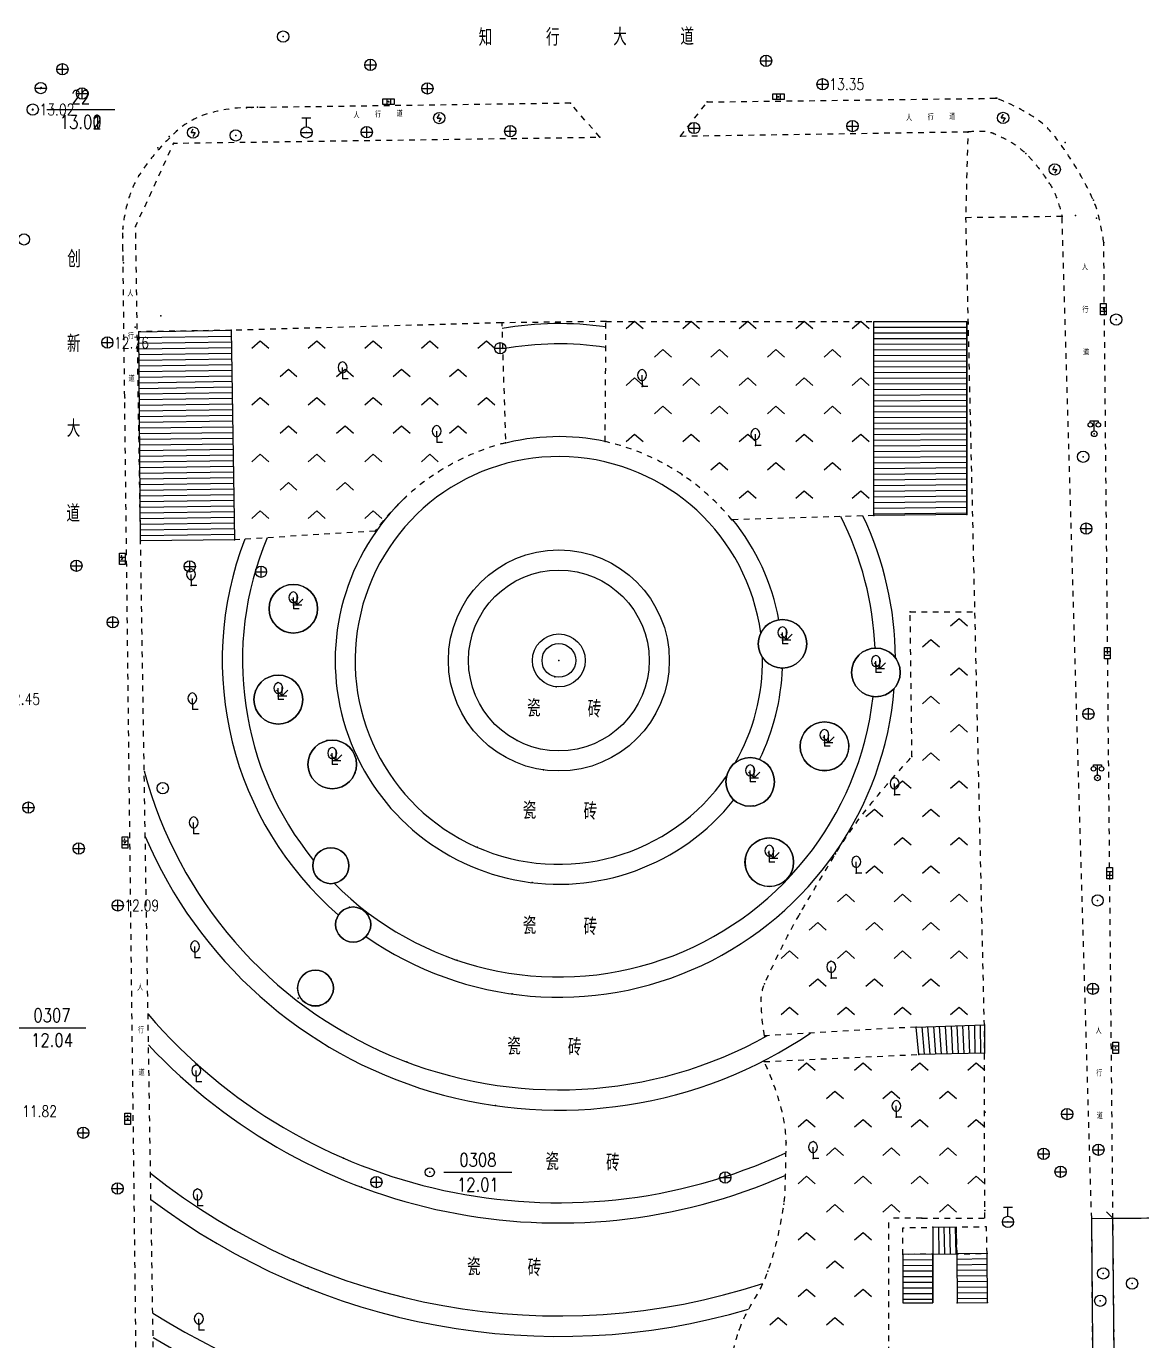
# Model space of a CAD drawing. Extents: x 940 to 2162, y 608 to 1562.
# Drawn here: x 1475.5 to 1574.2, y 1089.5 to 1205.7 of the extents above; entities that cross this region are included whole.
import ezdxf
from ezdxf.enums import TextEntityAlignment as Align

# ---------------------------------------------------------------- set-up
doc = ezdxf.new("R2010")
doc.units = 0
doc.header["$LTSCALE"] = 0.5
doc.header["$PDSIZE"] = 0.2
doc.linetypes.add('X5', pattern=[3, 2, -1])
doc.linetypes.add('X6', pattern=[2, 1, -1])
doc.layers.get('0').update_dxf_attribs({"linetype": 'CONTINUOUS'})
doc.layers.add('ASSIST', color=7, linetype='CONTINUOUS', plot=False)
for name, color, linetype in [('DLDW', 11, 'CONTINUOUS'), ('DLSS', 4, 'CONTINUOUS'), ('GCD', 1, 'CONTINUOUS'), ('GXYZ', 2, 'CONTINUOUS'), ('JMD', 6, 'CONTINUOUS'), ('KZD', 1, 'CONTINUOUS'), ('ZBTZ', 3, 'CONTINUOUS'), ('ZDH', 1, 'CONTINUOUS')]:
    doc.layers.add(name, color=color, linetype=linetype)
doc.styles.add('HZ', font='rs.shx', dxfattribs={"width": 0.8, "bigfont": 'hztxt.shx'})
doc.linetypes.add('1161', pattern='A,0,[149,AAA.SHX,S=0.15,R=0,X=0,Y=0],-1.6', length=1.6)

# ---------------------------------------------------------------- blocks, each defined once
blk = doc.blocks.new('gc042')
blk.add_line((-1, 0), (1, 0))
blk.add_circle((0, 0), 1)
blk = doc.blocks.new('gc043')
for p, q in [((-1, 0), (1, 0)), ((0, -1), (0, 1))]:
    blk.add_line(p, q)
blk.add_circle((0, 0), 1)
blk = doc.blocks.new('gc257')
blk.add_circle((0, 0), 1)
blk.add_point((0, 0))
blk = doc.blocks.new('gc143')
for p, q in [((0, 1), (0, 2)), ((0, 1), (0, 0)), ((1, 0), (0, 0))]:
    blk.add_line(p, q)
for centre, start, end in [((0.225, 2), 102.68038, 257.31962), ((-0.225, 2), 282.68038, 77.31962)]:
    blk.add_arc(centre, 1.025, start, end)
blk = doc.blocks.new('gc188')
blk.add_circle((0, 0), 1)
blk = doc.blocks.new('gc041')
for p, q in [((-1, 0.5), (1, 0.5)), ((-1, -0.5), (-1, 0.5)), ((-0.33, 0.5), (-0.33, -0.5)), ((0.33, 0.5), (0.33, -0.5)), ((1, 0.5), (1, -0.5)), ((1, -0.5), (-1, -0.5))]:
    blk.add_line(p, q)
blk = doc.blocks.new('gc133')
for p, q in [((-0.8, 2.6), (0.8, 2.6)), ((0, 1), (0, 2.6)), ((-1, 0), (1, 0))]:
    blk.add_line(p, q)
blk.add_circle((0, 0), 1)
blk = doc.blocks.new('gc050')
for p, q in [((-0.35, 0), (0.05, 0.69)), ((-0.35, 0), (0.35, 0)), ((0.35, 0), (-0.06, -0.69))]:
    blk.add_line(p, q)
blk.add_circle((0, 0), 1)
blk = doc.blocks.new('gc124')
for p, q in [((-1, 1), (0, 0)), ((-0.8, 0), (0.8, 0)), ((0, 0), (0, 1.6)), ((0, 0), (1, 1))]:
    blk.add_line(p, q)
blk = doc.blocks.new('gc097')
for p, q in [((-0.7, 2), (-0.7, 2.3)), ((-0.7, 2.3), (0.7, 2.3)), ((0, 0.5), (0, 2.3)), ((0.7, 2.3), (0.7, 2))]:
    blk.add_line(p, q)
for centre, radius in [((-0.7, 1.6), 0.4), ((0, 0), 0.5), ((0.73, 1.6), 0.4)]:
    blk.add_circle(centre, radius)
blk = doc.blocks.new('gc117')
blk.add_circle((0, 0), 0.8)
blk.add_point((0, 0))
blk = doc.blocks.new('gc211')
for p, q in [((0, 0), (-1.5, -1.32)), ((1.5, -1.32), (0, 0))]:
    blk.add_line(p, q)
blk = doc.blocks.new('GC200')
at = {"linetype": 'Continuous', "const_width": 0.2, "flags": 128}
blk.add_lwpolyline([(-0.1, 0, 1), (0.1, 0, 1)], format="xyb", close=True, dxfattribs=at)

msp = doc.modelspace()

# ---------------------------------------------------------------- linework, layer by layer
at = {"linetype": 'Continuous'}
for p, q in [((1550.49, 1162.43, 13.46), (1550.49, 1179.59, 4.17)), ((1550.49, 1179.59, 2.17), (1558.72, 1179.59, 0.71)), ((1558.72, 1162.54, 13.47), (1558.72, 1179.59, 2.88)), ((1553.06, 1097.13, 13.39), (1553.06, 1092.86, 3.59)), ((1555.71, 1097.16), (1555.71, 1092.86))]:
    msp.add_line(p, q, dxfattribs=at)
for centre, radius in [((1522.63, 1149.63, 12.89), 9.77), ((1522.63, 1149.63, 12.89), 7.99), ((1499.15, 1154.2, 12.77), 2.15), ((1542.41, 1151.1, 13.03), 2.14), ((1522.63, 1149.63, 12.89), 2.34), ((1522.63, 1149.63, 12.89), 1.49), ((1550.67, 1148.57, 13.18), 2.15), ((1497.82, 1146.17, 12.61), 2.16), ((1546.12, 1142.04, 12.92), 2.15), ((1502.59, 1140.44, 12.55), 2.15), ((1539.55, 1138.9, 12.86), 2.15), ((1541.24, 1131.8, 12.73), 2.15), ((1502.46, 1131.49, 12.42), 1.59), ((1504.44, 1126.29, 12.35), 1.55), ((1501.11, 1120.67, 12.24), 1.58)]:
    msp.add_circle(centre, radius, dxfattribs=at)
for radius, start, end in [(29.77, 81.9598, 99.7225), (27.98, 81.4624, 100.2369), (19.78, 78.0166, 105.0196), (18.02, 7.7192, 325.3998), (19.78, 132.8962, 321.4822), (19.78, 10.4559, 38.9411), (27.98, 2.2231, 27.0272), (29.77, 0.3973, 25.404), (29.77, 158.9141, 229.1041), (27.98, 157.2134, 219.1608), (18.02, 329.8378, 0.7887), (19.78, 333.7554, 358.0521), (29.77, 235.0333, 355.2571), (27.98, 224.7497, 353.4313), (37.95, 194.9123, 299.0979), (39.75, 203.0506, 304.0394), (47.93, 220.7146, 294.7754), (49.72, 223.1227, 293.793), (57.94, 231.4519, 288.1501), (59.75, 232.8622, 286.3164), (67.96, 238.1013, 282.0677), (69.78, 239.0553, 281.5912)]:
    msp.add_arc((1522.63, 1149.63, 12.89), radius, start, end, dxfattribs=at)
at = {"layer": 'ASSIST', "linetype": 'Continuous', "flags": 128}
for points in [[(1550.49, 1162.43), (1550.49, 1179.59), (1558.72, 1179.59), (1558.72, 1162.54)], [(1485.64, 1160.19), (1485.5, 1178.68), (1493.66, 1178.81), (1493.96, 1160.29)], [(1560.28, 1114.93), (1554.47, 1114.81), (1554.23, 1117.23), (1560.26, 1117.41)], [(1571.63, 1100.33), (1582.64, 1100.41), (1582.98, 1063.44), (1571.98, 1063.31)], [(1557.77, 1099.52), (1555.69, 1099.53), (1555.71, 1097.16), (1557.82, 1097.18)], [(1560.54, 1092.87), (1560.5, 1097.22), (1557.82, 1097.18), (1557.87, 1092.86)]]:
    msp.add_lwpolyline(points, close=True, dxfattribs=at)
at = {"layer": 'DLSS', "linetype": 'X6'}
for p, q in [((1569.75, 1100.32, 10.29), (1567.13, 1188.87, 13.19)), ((1572.84, 972.28, 9.84), (1570.82, 1186.57, 12.7)), ((1517.59, 1179.47, 13.56), (1493.66, 1178.81, 19.55)), ((1526.8, 1179.59, 13.56), (1550.49, 1179.59)), ((1550.49, 1179.59), (1558.72, 1179.59)), ((1493.66, 1178.81), (1485.5, 1178.68)), ((1553.7, 1153.92), (1559.42, 1153.92)), ((1570.06, 1063.29, 10.05), (1569.75, 1100.32, 10.29))]:
    msp.add_line(p, q, dxfattribs=at)
at = {"layer": 'DLSS', "linetype": 'X6', "flags": 128}
for points in [[(1533.4, 1195.98), (1535.76, 1198.99)], [(1535.76, 1198.99), (1561.28, 1199.32)], [(1523.65, 1198.88), (1495.48, 1198.49)], [(1526.25, 1195.88), (1523.65, 1198.88)], [(1488.72, 964.94), (1485.2, 1187.99), (1488.58, 1195.35), (1526.25, 1195.88)], [(1533.4, 1195.98), (1558.83, 1196.36)], [(1560.29, 1100.35), (1560.28, 1114.93), (1560.26, 1117.41), (1558.63, 1188.76)], [(1487.55, 892.95), (1484.06, 1187.77)], [(1526.8, 1179.59), (1517.59, 1179.47), (1517.91, 1168.87)], [(1526.73, 1168.97), (1526.8, 1179.59)], [(1550.49, 1162.43), (1537.94, 1162.06)], [(1506.38, 1161.07), (1493.96, 1160.29)], [(1553.86, 1141.13), (1553.7, 1153.92)], [(1554.23, 1117.23), (1540.82, 1116.46)], [(1540.8, 1114.17), (1554.47, 1114.81)], [(1551.8, 1056.46), (1551.8, 1100.35)]]:
    msp.add_lwpolyline(points, dxfattribs=at)
for points in [[(1570.82, 1186.57, 0.027454), (1570.38, 1188.87, 0.042681), (1569.9, 1190.3, 0.031485), (1568.55, 1192.9, 0.025791), (1566.55, 1195.87, 0.087355), (1564.74, 1197.57, 0.05562), (1561.28, 1199.32)], [(1495.48, 1198.49, 0.081414), (1491.45, 1197.91, 0.109955), (1488.82, 1196.4, 0.031023), (1486.9, 1194.4, 0.036184), (1485.5, 1192.48, 0.065812), (1484.61, 1190.53, 0.049947), (1484.06, 1187.77)], [(1558.83, 1196.36, -0.049649), (1560.25, 1196.41, -0.08334), (1561.08, 1196.21, -0.04107), (1562.78, 1195.34, -0.053081), (1563.94, 1194.43, -0.032581), (1564.78, 1193.5, -0.019653), (1566, 1191.82, -0.056107), (1566.58, 1190.7, -0.0369), (1567.13, 1188.87)], [(1517.91, 1168.87, 0.038774), (1514.86, 1167.82, 0.038774), (1512, 1166.31, 0.046336), (1508.95, 1163.95, 0.046336), (1506.38, 1161.07)], [(1537.94, 1162.06, 0.036608), (1535.88, 1164.21, 0.036608), (1533.54, 1166.04, 0.045844), (1530.27, 1167.82, 0.045844), (1526.73, 1168.97)], [(1540.82, 1116.46, -0.046017), (1540.53, 1119.67, -0.105096), (1540.83, 1121.06, -0.010837), (1542.51, 1124.59, -0.014106), (1543.94, 1127.23, -0.003647), (1544.73, 1128.59, -0.001244), (1547.1, 1132.54, -0.031149), (1549.58, 1136.13, -0.020707), (1553.86, 1141.13)], [(1537.23, 1073.78, -0.041404), (1536.63, 1080.05, -0.058318), (1537.09, 1084.5, -0.006875), (1538.24, 1089.35, -0.029036), (1538.59, 1090.48, -0.048302), (1539.92, 1093.17, 0.052765), (1541.12, 1095.64, 0.027854), (1541.9, 1098.27, 0.022778), (1542.53, 1101.57, 0.02698), (1542.65, 1102.95, 0.009251), (1542.72, 1106.99, 0.06485), (1542.33, 1109.94, 0.042832), (1540.8, 1114.17)]]:
    msp.add_lwpolyline(points, format="xyb", dxfattribs=at)
for points, elevation in [([(1567.13, 1188.87), (1558.63, 1188.76), (1558.83, 1196.36)], 13.19), ([(1554.73, 1100.35), (1551.8, 1100.35)], 10.04), ([(1554.73, 1100.35), (1560.29, 1100.35)], 10.04)]:
    msp.add_lwpolyline(points, dxfattribs=dict(at, elevation=elevation))
for points in [[(1555.69, 1099.53), (1555.71, 1097.16), (1553.06, 1097.13), (1553.04, 1099.49)], [(1557.77, 1099.52), (1557.82, 1097.18), (1560.5, 1097.22), (1560.45, 1099.56)]]:
    msp.add_lwpolyline(points, close=True, dxfattribs=at)
at = {"layer": 'JMD', "linetype": 'Continuous'}
for p, q in [((1550.49, 1162.43), (1550.49, 1179.59)), ((1550.49, 1179.59), (1558.72, 1179.59)), ((1558.72, 1179.59), (1558.72, 1162.54)), ((1485.5, 1178.68), (1493.66, 1178.81)), ((1485.64, 1160.19), (1485.5, 1178.68)), ((1485.5, 1178.18), (1493.66, 1178.3)), ((1493.66, 1178.81), (1493.96, 1160.29)), ((1550.49, 1179.09), (1558.72, 1179.09)), ((1550.49, 1178.59), (1558.72, 1178.59)), ((1550.49, 1178.09), (1558.72, 1178.09)), ((1485.5, 1177.68), (1493.67, 1177.8)), ((1485.51, 1177.18), (1493.68, 1177.3)), ((1550.49, 1177.59), (1558.72, 1177.6)), ((1550.49, 1177.09), (1558.72, 1177.1)), ((1485.51, 1176.68), (1493.69, 1176.8)), ((1485.52, 1176.18), (1493.7, 1176.3)), ((1485.52, 1175.68), (1493.7, 1175.8)), ((1550.49, 1176.59), (1558.72, 1176.6)), ((1550.49, 1176.09), (1558.72, 1176.11)), ((1485.52, 1175.18), (1493.71, 1175.3)), ((1485.53, 1174.68), (1493.72, 1174.8)), ((1550.49, 1175.59), (1558.72, 1175.61)), ((1550.49, 1175.09), (1558.72, 1175.11)), ((1550.49, 1174.59), (1558.72, 1174.62)), ((1485.53, 1174.18), (1493.73, 1174.3)), ((1485.54, 1173.68), (1493.74, 1173.8)), ((1550.49, 1174.09), (1558.72, 1174.12)), ((1550.49, 1173.59), (1558.72, 1173.62)), ((1485.54, 1173.18), (1493.75, 1173.3)), ((1485.54, 1172.68), (1493.75, 1172.8)), ((1485.55, 1172.18), (1493.76, 1172.3)), ((1550.49, 1173.09), (1558.72, 1173.13)), ((1550.49, 1172.59), (1558.72, 1172.63)), ((1485.55, 1171.68), (1493.77, 1171.8)), ((1485.56, 1171.18), (1493.78, 1171.3)), ((1550.49, 1172.09), (1558.72, 1172.13)), ((1550.49, 1171.59), (1558.72, 1171.63)), ((1550.49, 1171.09), (1558.72, 1171.14)), ((1485.56, 1170.68), (1493.79, 1170.8)), ((1485.56, 1170.18), (1493.79, 1170.29)), ((1550.49, 1170.59), (1558.72, 1170.64)), ((1550.49, 1170.09), (1558.72, 1170.14)), ((1485.57, 1169.68), (1493.8, 1169.79)), ((1485.57, 1169.18), (1493.81, 1169.29)), ((1485.58, 1168.68), (1493.82, 1168.79)), ((1550.49, 1169.59), (1558.72, 1169.65)), ((1550.49, 1169.09), (1558.72, 1169.15)), ((1485.58, 1168.18), (1493.83, 1168.29)), ((1485.58, 1167.68), (1493.84, 1167.79)), ((1550.49, 1168.59), (1558.72, 1168.65)), ((1550.49, 1168.09), (1558.72, 1168.16)), ((1550.49, 1167.59), (1558.72, 1167.66)), ((1485.59, 1167.18), (1493.84, 1167.29)), ((1485.59, 1166.68), (1493.85, 1166.79)), ((1550.49, 1167.09), (1558.72, 1167.16)), ((1550.49, 1166.59), (1558.72, 1166.67)), ((1485.6, 1166.18), (1493.86, 1166.29)), ((1485.6, 1165.68), (1493.87, 1165.79)), ((1485.6, 1165.18), (1493.88, 1165.29)), ((1550.49, 1166.09), (1558.72, 1166.17)), ((1550.49, 1165.59), (1558.72, 1165.67)), ((1485.61, 1164.68), (1493.88, 1164.79)), ((1485.61, 1164.18), (1493.89, 1164.29)), ((1550.49, 1165.09), (1558.72, 1165.17)), ((1550.49, 1164.59), (1558.72, 1164.68)), ((1550.49, 1164.09), (1558.72, 1164.18)), ((1485.62, 1163.68), (1493.9, 1163.79)), ((1485.62, 1163.18), (1493.91, 1163.29)), ((1550.49, 1163.59), (1558.72, 1163.68)), ((1550.49, 1163.09), (1558.72, 1163.19)), ((1485.62, 1162.68), (1493.92, 1162.79)), ((1485.63, 1162.18), (1493.93, 1162.29)), ((1485.63, 1161.68), (1493.93, 1161.78)), ((1550.49, 1162.59), (1558.72, 1162.69)), ((1485.64, 1161.18), (1493.94, 1161.28)), ((1485.64, 1160.68), (1493.95, 1160.78)), ((1554.23, 1117.23), (1560.26, 1117.41)), ((1554.47, 1114.81), (1554.23, 1117.23)), ((1554.97, 1114.82), (1554.75, 1117.24)), ((1555.47, 1114.83), (1555.27, 1117.26)), ((1555.97, 1114.84), (1555.79, 1117.27)), ((1556.47, 1114.85), (1556.3, 1117.29)), ((1556.97, 1114.86), (1556.82, 1117.31)), ((1557.47, 1114.87), (1557.34, 1117.32)), ((1557.97, 1114.88), (1557.86, 1117.34)), ((1558.47, 1114.89), (1558.37, 1117.35)), ((1558.97, 1114.9), (1558.89, 1117.37)), ((1559.46, 1114.91), (1559.41, 1117.39)), ((1559.96, 1114.92), (1559.93, 1117.4)), ((1560.28, 1114.93), (1554.47, 1114.81)), ((1571.63, 1100.33), (1571.06, 1100.89)), ((1557.77, 1099.52), (1555.69, 1099.53)), ((1555.69, 1099.53), (1555.71, 1097.16)), ((1556.19, 1099.53), (1556.22, 1097.17)), ((1556.69, 1099.53), (1556.73, 1097.17)), ((1557.19, 1099.52), (1557.23, 1097.18)), ((1557.69, 1099.52), (1557.74, 1097.18)), ((1555.71, 1097.16), (1553.06, 1097.13)), ((1553.06, 1097.13), (1553.06, 1092.86)), ((1555.71, 1097.16), (1557.82, 1097.18)), ((1555.71, 1092.86), (1555.71, 1097.16)), ((1560.5, 1097.22), (1557.82, 1097.18)), ((1557.82, 1097.18), (1557.87, 1092.86)), ((1560.5, 1096.73), (1557.83, 1096.69)), ((1560.54, 1092.87), (1560.5, 1097.22)), ((1555.71, 1096.66), (1553.06, 1096.63)), ((1555.71, 1096.16), (1553.06, 1096.13)), ((1555.71, 1095.66), (1553.06, 1095.64)), ((1560.51, 1096.23), (1557.83, 1096.19)), ((1560.51, 1095.73), (1557.84, 1095.7)), ((1555.71, 1095.16), (1553.06, 1095.14)), ((1555.71, 1094.66), (1553.06, 1094.65)), ((1560.52, 1095.23), (1557.84, 1095.2)), ((1560.52, 1094.73), (1557.85, 1094.7)), ((1555.71, 1094.16), (1553.06, 1094.15)), ((1555.71, 1093.66), (1553.06, 1093.65)), ((1560.53, 1094.23), (1557.85, 1094.21)), ((1560.53, 1093.73), (1557.86, 1093.71)), ((1560.54, 1093.23), (1557.87, 1093.21)), ((1555.71, 1093.16), (1553.06, 1093.16)), ((1555.71, 1092.86), (1555.71, 1092.86))]:
    msp.add_line(p, q, dxfattribs=at)
at = {"layer": 'JMD', "linetype": 'X5'}
msp.add_line((1571.63, 1100.33), (1582.64, 1100.41), dxfattribs=at)
at = {"layer": 'JMD', "linetype": 'Continuous', "elevation": 15.59, "flags": 128}
msp.add_lwpolyline([(1709.21, 1064.94), (1702.38, 1064.84), (1570.06, 1063.29), (1569.75, 1100.32), (1584.31, 1100.42)], dxfattribs=at)
at = {"layer": 'JMD', "linetype": 'Continuous', "flags": 128}
msp.add_lwpolyline([(1555.71, 1092.86), (1555.71, 1097.16), (1553.06, 1097.13), (1553.06, 1092.86)], close=True, dxfattribs=at)
at = {"layer": 'KZD', "linetype": 'Continuous'}
for p, q in [((1477.35, 1198.32), (1483.35, 1198.32)), ((1477.35, 1198.32), (1483.35, 1198.32)), ((1477.35, 1198.32), (1483.35, 1198.32)), ((1477.35, 1198.32), (1483.35, 1198.32)), ((1474.81, 1117.17), (1480.81, 1117.17)), ((1512.47, 1104.39), (1518.47, 1104.39))]:
    msp.add_line(p, q, dxfattribs=at)
at = {"layer": 'ZBTZ', "linetype": '1161', "flags": 128}
for points in [[(1501.29, 1154.2, 1), (1497, 1154.2, 1)], [(1544.55, 1151.1, 1), (1540.26, 1151.1, 1)], [(1552.82, 1148.57, 1), (1548.52, 1148.57, 1)], [(1499.98, 1146.17, 1), (1495.66, 1146.17, 1)], [(1548.28, 1142.04, 1), (1543.97, 1142.04, 1)], [(1504.74, 1140.44, 1), (1500.44, 1140.44, 1)], [(1541.7, 1138.9, 1), (1537.4, 1138.9, 1)], [(1543.39, 1131.8, 1), (1539.1, 1131.8, 1)], [(1504.05, 1131.49, 1), (1500.87, 1131.49, 1)], [(1504.05, 1131.49, 1), (1500.87, 1131.49, 1)], [(1505.99, 1126.29, 1), (1502.89, 1126.29, 1)], [(1502.89, 1126.29, 1), (1505.99, 1126.29, 1)], [(1502.69, 1120.67, 1), (1499.52, 1120.67, 1)], [(1499.52, 1120.67, 1), (1502.69, 1120.67, 1)]]:
    msp.add_lwpolyline(points, format="xyb", close=True, dxfattribs=at)
at = {"layer": 'ZDH', "linetype": 'Continuous'}
for p in [(1498.25, 1204.77, 13.35), (1498.25, 1204.77, 13.35), (1498.25, 1204.77, 13.35), (1540.95, 1202.62, 13.38), (1540.96, 1202.63, 13.39), (1540.96, 1202.63, 13.39), (1540.96, 1202.63, 13.39), (1478.73, 1201.88, 13.1), (1478.73, 1201.87, 13.09), (1478.73, 1201.87, 13.09), (1478.73, 1201.87, 13.09), (1478.74, 1201.87, 13.09), (1478.75, 1201.88, 13.12), (1478.75, 1201.88, 13.12), (1505.96, 1202.27, 13.41), (1505.96, 1202.27, 13.41), (1505.96, 1202.27, 13.41), (1505.97, 1202.27, 13.41), (1476.78, 1200.19, 13.04), (1476.78, 1200.19, 13.04), (1476.78, 1200.19, 13.04), (1476.81, 1200.23, 13.07), (1476.81, 1200.23, 13.07), (1476.81, 1200.22, 13.06), (1476.85, 1200.27, 13.03), (1511.01, 1200.19, 13.37), (1511.01, 1200.19, 13.37), (1511.01, 1200.19, 13.37), (1511.02, 1200.15, 13.37), (1545.94, 1200.59, 13.34), (1545.95, 1200.56, 13.35), (1545.95, 1200.56, 13.35), (1545.95, 1200.56, 13.35), (1480.44, 1199.75, 13.12), (1480.47, 1199.76, 13.13), (1480.47, 1199.76, 13.13), (1480.47, 1199.76, 13.13), (1480.47, 1199.74, 13.14), (1480.52, 1199.74, 13.14), (1480.52, 1199.74, 13.14), (1507.57, 1199.02, 13.34), (1507.57, 1199.02, 13.34), (1507.57, 1199.02, 13.34), (1507.58, 1199.01, 13.34), (1535.76, 1198.99, 13.32), (1542.03, 1199.44, 13.33), (1542.05, 1199.45, 13.34), (1542.05, 1199.45, 13.34), (1542.05, 1199.45, 13.34), (1559.81, 1199.28, 13.3), (1559.81, 1199.28, 13.3), (1559.81, 1199.28, 13.3), (1561.28, 1199.32, 13.29), (1561.35, 1199.32, 13.29), (1561.35, 1199.32, 13.29), (1561.35, 1199.32, 13.29), (1476.1, 1198.32, 13.4), (1476.1, 1198.32, 13.01), (1476.1, 1198.32, 13.02), (1476.1, 1198.32, 13.02), (1476.1, 1198.32, 13.02), (1476.12, 1198.32, 13.02), (1495, 1198.46, 13.27), (1495, 1198.46, 13.27), (1495.01, 1198.46, 13.26), (1495.01, 1198.46, 13.26), (1495.01, 1198.46, 13.26), (1495.48, 1198.49, 13.27), (1495.98, 1198.53, 13.27), (1495.99, 1198.53, 13.27), (1495.99, 1198.53, 13.27), (1495.99, 1198.53, 13.27), (1523.65, 1198.88, 13.34), (1512.05, 1197.57, 13.51), (1534.57, 1196.67, 13.52), (1534.59, 1196.69, 13.53), (1548.6, 1196.86, 13.52), (1561.92, 1197.58, 13.45), (1488.18, 1195.95, 13.09), (1488.18, 1195.95, 13.09), (1488.82, 1196.4, 13.08), (1490.28, 1196.28, 13.32), (1494.05, 1196.04, 13.42), (1500.31, 1196.3, 13.51), (1505.64, 1196.32, 13.54), (1518.33, 1196.41, 13.52), (1526.25, 1195.88, 13.54), (1533.4, 1195.98, 13.56), (1558.83, 1196.36, 13.49), (1561.08, 1196.21, 13.45), (1566.55, 1195.87, 13.11), (1487.16, 1194.93, 13.05), (1488.58, 1195.35, 13.52), (1563.94, 1194.43, 13.38), (1567.4, 1195.42, 13.1), (1485.5, 1192.48, 13.01), (1566.48, 1193.03, 13.24), (1566, 1191.82, 13.31), (1484.67, 1190.64, 13), (1484.67, 1190.64, 13), (1569.9, 1190.3, 12.87), (1558.63, 1188.76, 13.59), (1567.13, 1188.87, 13.19), (1568.32, 1188.97, 13.1), (1570.17, 1188.71, 12.82), (1570.17, 1188.71, 12.82), (1570.17, 1188.71, 12.82), (1484.06, 1187.77, 12.9), (1485.2, 1187.99, 13.53), (1484.06, 1187.07, 12.87), (1570.82, 1186.57, 12.7), (1484.08, 1185.82, 12.86), (1484.08, 1185.82, 12.86), (1484.13, 1184.77, 12.8), (1484.13, 1184.77, 12.8), (1570.79, 1180.67, 12.5), (1487.43, 1180.09, 13.54), (1517.59, 1179.47, 13.56), (1526.8, 1179.59, 13.56), (1571.92, 1179.76, 12.49), (1485.16, 1179.08, 13.54), (1485.5, 1178.68, 19.54), (1493.66, 1178.81, 19.55), (1482.68, 1177.71, 12.76), (1482.68, 1177.71, 12.76), (1482.7, 1177.74, 12.76), (1482.7, 1177.73, 12.78), (1517.45, 1177.22, 13.53), (1529.99, 1173.84, 13.66), (1484.25, 1172.83, 12.64), (1517.91, 1168.87, 13.33), (1526.73, 1168.97, 13.36), (1569.98, 1169.66, 11.65), (1540.01, 1168.63, 13.4), (1569, 1167.64, 11.64), (1512, 1166.31, 13.24), (1533.54, 1166.04, 13.32), (1537.94, 1162.06, 13.28), (1550.49, 1162.43, 13.46), (1558.72, 1162.54, 13.47), (1506.38, 1161.07, 13.09), (1569.27, 1161.28, 11.47), (1485.64, 1160.19, 12.77), (1493.96, 1160.29, 12.84), (1483.94, 1158.89, 12.47), (1483.94, 1158.89, 12.47), (1483.96, 1158.58, 12.47), (1483.96, 1158.58, 12.47), (1484.03, 1158.6, 12.48), (1479.95, 1157.99, 12.53), (1479.95, 1157.99, 12.53), (1479.96, 1158, 12.54), (1489.99, 1157.94, 12.76), (1496.29, 1157.47, 12.81), (1490.1, 1156.24, 12.88), (1497.15, 1155, 12.77), (1501.16, 1154.94, 12.85), (1553.7, 1153.92, 13.22), (1483.16, 1152.98, 12.43), (1483.16, 1152.98, 12.43), (1483.18, 1153, 12.45), (1541.28, 1152.93, 13.12), (1498.39, 1152.19, 12.75), (1544.44, 1151.78, 13.13), (1549.9, 1150.58, 13.18), (1571.14, 1150.27, 10.94), (1522.63, 1149.63, 12.89), (1522.27, 1148.18, 12.85), (1542.31, 1148.96, 13.03), (1552.81, 1148.75, 13.19), (1495.8, 1146.93, 12.63), (1499.5, 1147.53, 12.67), (1522.39, 1147.31, 12.83), (1550.88, 1146.43, 13.13), (1569.46, 1144.9, 10.94), (1498.9, 1144.29, 12.61), (1544.65, 1143.61, 12.97), (1502.12, 1142.54, 12.62), (1518.93, 1142.55, 12.74), (1548.27, 1142.22, 13.01), (1553.86, 1141.13, 13.07), (1504.61, 1139.71, 12.61), (1521.27, 1139.96, 12.69), (1537.89, 1140.27, 12.87), (1544.74, 1140.39, 12.92), (1500.68, 1139.45, 12.55), (1541.55, 1139.68, 12.89), (1570.26, 1139.25, 10.74), (1487.6, 1138.34, 12.39), (1552.32, 1137.75, 13.16), (1475.71, 1136.61, 12.19), (1475.71, 1136.61, 12.19), (1475.72, 1136.62, 12.21), (1539.8, 1136.77, 12.86), (1540.96, 1133.93, 12.81), (1480.17, 1133.01, 12.22), (1480.17, 1132.98, 12.21), (1480.17, 1132.98, 12.21), (1484.22, 1133.82, 12.13), (1484.22, 1133.82, 12.13), (1484.22, 1133.52, 12.13), (1484.22, 1133.52, 12.13), (1484.27, 1133.53, 12.16), (1515.41, 1133.13, 12.53), (1501.1, 1132.33, 12.44), (1503.9, 1132.16, 12.47), (1547.1, 1132.54, 12.82), (1543.28, 1131.12, 12.77), (1548.93, 1130.83, 13.11), (1571.35, 1130.82, 10.3), (1502.78, 1129.94, 12.42), (1520.26, 1130, 12.5), (1540.2, 1129.92, 12.73), (1570.28, 1128.42, 10.38), (1483.6, 1127.97, 12.09), (1483.6, 1127.97, 12.09), (1483.62, 1127.98, 12.11), (1504.13, 1127.81, 12.39), (1543.94, 1127.23, 12.73), (1502.95, 1125.88, 12.35), (1505.75, 1125.46, 12.35), (1513.6, 1123.15, 12.31), (1500.3, 1122.04, 12.24), (1502.49, 1121.45, 12.25), (1546.72, 1121.54, 12.86), (1518.51, 1120.15, 12.32), (1540.83, 1121.06, 12.58), (1569.86, 1120.61, 10.15), (1499.59, 1119.78, 12.21), (1502.03, 1119.38, 12.21), (1540.82, 1116.46, 12.51), (1554.23, 1117.23, 12.62), (1560.26, 1117.41, 10.2), (1571.87, 1115.39, 10.45), (1509.19, 1114.15, 12.15), (1540.8, 1114.17, 12.45), (1554.47, 1114.81, 12.63), (1560.28, 1114.93, 10.17), (1517.04, 1110.28, 12.16), (1560.34, 1109.7, 10.14), (1567.58, 1109.54, 9.48), (1484.47, 1109.42, 11.77), (1484.47, 1109.42, 11.77), (1484.47, 1109.11, 11.77), (1484.47, 1109.11, 11.77), (1484.5, 1109.12, 11.78), (1552.47, 1109.25, 12.75), (1480.57, 1107.89, 11.85), (1480.58, 1107.9, 11.84), (1480.58, 1107.9, 11.84), (1542.72, 1106.99, 12.31), (1565.5, 1106.02, 9.46), (1570.35, 1106.38, 10.4), (1503.58, 1105.65, 11.97), (1545.11, 1105.6, 12.49), (1537.35, 1103.93, 12.24), (1567, 1104.44, 9.43), (1483.61, 1102.96, 11.73), (1483.62, 1102.95, 11.72), (1483.62, 1102.95, 11.72), (1505.18, 1103.09, 11.95), (1506.49, 1103.53, 11.99), (1542.53, 1101.57, 12.23), (1554.73, 1100.35, 10.04), (1560.29, 1101, 10.08), (1569.75, 1100.32, 10.29), (1555.69, 1099.53, 13.35), (1557.77, 1099.52, 12.34), (1562.35, 1100, 10.11), (1553.06, 1097.13, 13.39), (1555.71, 1097.16, 13.37), (1557.82, 1097.18, 12.32), (1560.5, 1097.22, 12.31), (1499.17, 1096.66, 11.81), (1541.12, 1095.64, 12.14), (1570.77, 1095.45, 10.22), (1573.32, 1094.56, 10.04), (1500.43, 1094.17, 11.78), (1557.87, 1092.86, 10.13), (1560.54, 1092.87, 10.14), (1570.51, 1093.04, 10.2), (1538.59, 1090.48, 12.05)]:
    msp.add_point(p, dxfattribs=at)

# ---------------------------------------------------------------- block references
at = {"layer": 'DLDW', "linetype": 'Continuous', "xscale": 0.5, "yscale": 0.5}
for p in [(1569.98, 1169.66, 11.65), (1570.26, 1139.25, 10.74)]:
    msp.add_blockref('gc097', p, dxfattribs=at)
at = {"layer": 'GCD', "linetype": 'Continuous'}
ref = msp.add_blockref('GC200', (1545.95, 1200.56, 13.35), dxfattribs=dict(at, xscale=0.5, yscale=0.5, zscale=0.5))
ref.add_attrib('height', '13.35', dxfattribs={"linetype": 'Continuous', "height": 1, "style": 'HZ', "width": 0.8}).set_placement((1546.55, 1200.56, 13.35), align=Align.MIDDLE_LEFT)
ref = msp.add_blockref('GC200', (1476.1, 1198.32, 13.02), dxfattribs=dict(at, xscale=0.5, yscale=0.5, zscale=0.5))
ref.add_attrib('height', '13.02', dxfattribs={"linetype": 'Continuous', "height": 1, "style": 'HZ', "width": 0.8}).set_placement((1476.7, 1198.32, 13.02), align=Align.MIDDLE_LEFT)
ref = msp.add_blockref('GC200', (1482.68, 1177.71, 12.76), dxfattribs=dict(at, xscale=0.5, yscale=0.5, zscale=0.5))
ref.add_attrib('height', '12.76', dxfattribs={"linetype": 'Continuous', "height": 1, "style": 'HZ', "width": 0.8}).set_placement((1483.29, 1177.71, 12.76), align=Align.MIDDLE_LEFT)
ref = msp.add_blockref('GC200', (1473.07, 1146.22, 12.45), dxfattribs=dict(at, xscale=0.5, yscale=0.5, zscale=0.5))
ref.add_attrib('height', '12.45', dxfattribs={"linetype": 'Continuous', "height": 1, "style": 'HZ', "width": 0.8}).set_placement((1473.67, 1146.22, 12.45), align=Align.MIDDLE_LEFT)
ref = msp.add_blockref('GC200', (1483.6, 1127.97, 12.09), dxfattribs=dict(at, xscale=0.5, yscale=0.5, zscale=0.5))
ref.add_attrib('height', '12.09', dxfattribs={"linetype": 'Continuous', "height": 1, "style": 'HZ', "width": 0.8}).set_placement((1484.2, 1127.97, 12.09), align=Align.MIDDLE_LEFT)
ref = msp.add_blockref('GC200', (1474.56, 1109.78, 11.82), dxfattribs=dict(at, xscale=0.5, yscale=0.5, zscale=0.5))
ref.add_attrib('height', '11.82', dxfattribs={"linetype": 'Continuous', "height": 1, "style": 'HZ', "width": 0.8}).set_placement((1475.16, 1109.78, 11.82), align=Align.MIDDLE_LEFT)
at = {"layer": 'GXYZ', "linetype": 'Continuous', "xscale": 0.5, "yscale": 0.5}
for name, p in [('gc188', (1498.25, 1204.77)), ('gc043', (1505.96, 1202.27)), ('gc043', (1540.96, 1202.63)), ('gc043', (1478.73, 1201.88, 13.1)), ('gc042', (1476.81, 1200.22, 13.06)), ('gc043', (1480.47, 1199.74, 13.14)), ('gc043', (1511.01, 1200.19)), ('gc043', (1545.95, 1200.56)), ('gc050', (1512.05, 1197.57, 13.51)), ('gc050', (1561.92, 1197.58, 13.45)), ('gc050', (1490.28, 1196.28, 13.32)), ('gc133', (1500.31, 1196.3, 13.51)), ('gc043', (1505.64, 1196.32, 13.54)), ('gc043', (1518.33, 1196.41, 13.52)), ('gc043', (1534.59, 1196.69, 13.53)), ('gc043', (1548.6, 1196.86, 13.52)), ('gc188', (1494.05, 1196.04, 13.42)), ('gc050', (1566.48, 1193.03, 13.24)), ('gc188', (1475.33, 1186.84, 12.88)), ('gc188', (1571.92, 1179.76, 12.49)), ('gc043', (1482.7, 1177.73, 12.78)), ('gc043', (1517.45, 1177.22, 13.53)), ('gc188', (1569, 1167.64, 11.64)), ('gc043', (1569.27, 1161.28, 11.47)), ('gc043', (1479.96, 1158, 12.54)), ('gc043', (1489.99, 1157.94, 12.76)), ('gc043', (1496.29, 1157.47, 12.81)), ('gc043', (1483.18, 1153, 12.45)), ('gc043', (1569.46, 1144.9, 10.94)), ('gc188', (1487.6, 1138.34, 12.39)), ('gc043', (1475.72, 1136.62, 12.21)), ('gc043', (1480.17, 1133.01, 12.22)), ('gc043', (1483.62, 1127.98, 12.11)), ('gc188', (1570.28, 1128.42, 10.38)), ('gc043', (1569.86, 1120.61, 10.15)), ('gc043', (1567.58, 1109.54, 9.48)), ('gc043', (1480.57, 1107.89, 11.85)), ('gc043', (1565.5, 1106.02, 9.46)), ('gc043', (1570.35, 1106.38, 10.4)), ('gc043', (1567, 1104.44, 9.43)), ('gc043', (1506.49, 1103.53, 11.99)), ('gc043', (1537.35, 1103.93, 12.24)), ('gc043', (1483.61, 1102.96, 11.73)), ('gc133', (1562.35, 1100, 10.11)), ('gc188', (1570.77, 1095.45, 10.22)), ('gc188', (1573.32, 1094.56, 10.04)), ('gc188', (1570.51, 1093.04, 10.2))]:
    msp.add_blockref(name, p, dxfattribs=at)
at = {"layer": 'GXYZ', "linetype": 'Continuous', "xscale": 0.5, "yscale": 0.5, "zscale": 0.5}
for p in [(1507.57, 1199.02, 13.34), (1542.05, 1199.45, 13.34)]:
    msp.add_blockref('gc041', p, dxfattribs=at)
for p, rotation in [((1570.79, 1180.67, 12.5), 89.90315242892177), ((1484.03, 1158.6, 12.48), 90), ((1571.14, 1150.27, 10.94), 90), ((1484.27, 1133.53, 12.16), 90), ((1571.35, 1130.82, 10.3), 90), ((1571.87, 1115.39, 10.45), 90), ((1484.5, 1109.12, 11.78), 270)]:
    msp.add_blockref('gc041', p, dxfattribs=dict(at, rotation=rotation))
at = {"layer": 'KZD', "linetype": 'Continuous', "xscale": 0.5, "yscale": 0.5}
for name, p in [('gc257', (1476.1, 1198.32, 13.02)), ('gc117', (1511.22, 1104.39, 12.01))]:
    msp.add_blockref(name, p, dxfattribs=at)
at = {"layer": 'ZBTZ', "linetype": 'Continuous', "xscale": 0.5, "yscale": 0.5}
for name, p in [('gc211', (1529.33, 1179.6)), ('gc211', (1534.33, 1179.6)), ('gc211', (1539.33, 1179.6)), ('gc211', (1544.33, 1179.6)), ('gc211', (1549.33, 1179.6)), ('gc211', (1496.22, 1177.85)), ('gc211', (1501.22, 1177.85)), ('gc211', (1506.22, 1177.85)), ('gc211', (1511.22, 1177.85)), ('gc211', (1516.22, 1177.85)), ('gc211', (1531.83, 1177.1)), ('gc211', (1536.83, 1177.1)), ('gc211', (1541.83, 1177.1)), ('gc211', (1546.83, 1177.1)), ('gc143', (1503.5, 1174.53, 13.64)), ('gc211', (1498.72, 1175.35)), ('gc211', (1503.72, 1175.35)), ('gc211', (1508.72, 1175.35)), ('gc211', (1513.72, 1175.35)), ('gc211', (1529.33, 1174.6)), ('gc143', (1529.99, 1173.84, 13.66)), ('gc211', (1534.33, 1174.6)), ('gc211', (1539.33, 1174.6)), ('gc211', (1544.33, 1174.6)), ('gc211', (1549.33, 1174.6)), ('gc211', (1496.22, 1172.85)), ('gc211', (1501.22, 1172.85)), ('gc211', (1506.22, 1172.85)), ('gc211', (1511.22, 1172.85)), ('gc211', (1516.22, 1172.85)), ('gc211', (1531.83, 1172.1)), ('gc211', (1536.83, 1172.1)), ('gc211', (1541.83, 1172.1)), ('gc211', (1546.83, 1172.1)), ('gc211', (1498.72, 1170.35)), ('gc211', (1503.72, 1170.35)), ('gc211', (1508.72, 1170.35)), ('gc143', (1511.83, 1168.89, 13.27)), ('gc211', (1513.72, 1170.35)), ('gc143', (1540.01, 1168.63, 13.4)), ('gc211', (1529.33, 1169.6)), ('gc211', (1534.33, 1169.6)), ('gc211', (1539.33, 1169.6)), ('gc211', (1544.33, 1169.6)), ('gc211', (1549.33, 1169.6)), ('gc211', (1496.22, 1167.85)), ('gc211', (1501.22, 1167.85)), ('gc211', (1506.22, 1167.85)), ('gc211', (1511.22, 1167.85)), ('gc211', (1536.83, 1167.1)), ('gc211', (1541.83, 1167.1)), ('gc211', (1546.83, 1167.1)), ('gc211', (1498.72, 1165.35)), ('gc211', (1503.72, 1165.35)), ('gc211', (1539.33, 1164.6)), ('gc211', (1544.33, 1164.6)), ('gc211', (1549.33, 1164.6)), ('gc211', (1496.22, 1162.85)), ('gc211', (1501.22, 1162.85)), ('gc211', (1506.22, 1162.85)), ('gc143', (1490.1, 1156.24, 12.88)), ('gc143', (1499.15, 1154.2)), ('gc124', (1499.5, 1154.55)), ('gc143', (1542.41, 1151.1)), ('gc211', (1558.03, 1153.32)), ('gc124', (1542.76, 1151.46)), ('gc211', (1555.53, 1151.46)), ('gc143', (1550.67, 1148.57)), ('gc124', (1551.02, 1148.92)), ('gc211', (1558.03, 1148.96)), ('gc143', (1490.22, 1145.28, 12.88)), ('gc143', (1497.82, 1146.17)), ('gc124', (1498.16, 1146.5)), ('gc211', (1555.53, 1146.46)), ('gc143', (1546.12, 1142.04)), ('gc124', (1546.47, 1142.39)), ('gc211', (1558.03, 1143.96)), ('gc143', (1502.59, 1140.44)), ('gc124', (1502.94, 1140.79)), ('gc211', (1555.53, 1141.46)), ('gc143', (1539.55, 1138.9)), ('gc124', (1539.9, 1139.25)), ('gc143', (1552.32, 1137.75, 13.16)), ('gc211', (1553.03, 1138.96)), ('gc211', (1558.03, 1138.96)), ('gc211', (1550.53, 1136.46)), ('gc211', (1555.53, 1136.46)), ('gc143', (1490.33, 1134.31, 12.88)), ('gc211', (1553.03, 1133.96)), ('gc211', (1558.03, 1133.96)), ('gc143', (1541.24, 1131.8)), ('gc124', (1541.6, 1132.16)), ('gc143', (1548.93, 1130.83, 13.11)), ('gc211', (1550.53, 1131.46)), ('gc211', (1555.53, 1131.46)), ('gc211', (1548.03, 1128.96)), ('gc211', (1553.03, 1128.96)), ('gc211', (1558.03, 1128.96)), ('gc211', (1545.53, 1126.46)), ('gc211', (1550.53, 1126.46)), ('gc211', (1555.53, 1126.46)), ('gc143', (1490.45, 1123.35, 12.88)), ('gc211', (1543.03, 1123.96)), ('gc211', (1548.03, 1123.96)), ('gc211', (1553.03, 1123.96)), ('gc211', (1558.03, 1123.96)), ('gc143', (1546.72, 1121.54, 12.86)), ('gc211', (1545.53, 1121.46)), ('gc211', (1550.53, 1121.46)), ('gc211', (1555.53, 1121.46)), ('gc211', (1543.03, 1118.96)), ('gc211', (1548.03, 1118.96)), ('gc211', (1553.03, 1118.96)), ('gc211', (1558.03, 1118.96)), ('gc143', (1490.56, 1112.38, 12.88)), ('gc211', (1544.54, 1114.04)), ('gc211', (1549.54, 1114.04)), ('gc211', (1554.54, 1114.04)), ('gc211', (1559.54, 1114.04)), ('gc211', (1547.04, 1111.54)), ('gc211', (1552.04, 1111.54)), ('gc143', (1552.47, 1109.25, 12.75)), ('gc211', (1557.04, 1111.54)), ('gc211', (1544.54, 1109.04)), ('gc211', (1549.54, 1109.04)), ('gc211', (1554.54, 1109.04)), ('gc211', (1559.54, 1109.04)), ('gc143', (1545.11, 1105.6, 12.49)), ('gc211', (1547.04, 1106.54)), ('gc211', (1552.04, 1106.54)), ('gc211', (1557.04, 1106.54)), ('gc211', (1544.54, 1104.04)), ('gc211', (1549.54, 1104.04)), ('gc211', (1554.54, 1104.04)), ('gc211', (1559.54, 1104.04)), ('gc143', (1490.68, 1101.42, 12.88)), ('gc211', (1547.04, 1101.54)), ('gc211', (1552.04, 1101.54)), ('gc211', (1557.04, 1101.54)), ('gc211', (1544.54, 1099.04)), ('gc211', (1549.54, 1099.04)), ('gc211', (1547.04, 1096.54)), ('gc211', (1544.54, 1094.04)), ('gc211', (1549.54, 1094.04)), ('gc143', (1490.79, 1090.45, 12.88)), ('gc211', (1542.04, 1091.54)), ('gc211', (1547.04, 1091.54))]:
    msp.add_blockref(name, p, dxfattribs=at)

# ---------------------------------------------------------------- texts
at = {"layer": 'DLDW', "linetype": 'Continuous', "style": 'HZ', "width": 0.8}
for s, p in [('瓷', (1519.82, 1144.66)), ('砖', (1525.18, 1144.58)), ('瓷', (1519.44, 1135.62)), ('砖', (1524.81, 1135.54)), ('瓷', (1519.44, 1125.44)), ('砖', (1524.81, 1125.35)), ('瓷', (1518.07, 1114.78)), ('砖', (1523.43, 1114.7)), ('瓷', (1521.45, 1104.58)), ('砖', (1526.81, 1104.49)), ('瓷', (1514.51, 1095.28)), ('砖', (1519.87, 1095.2))]:
    msp.add_text(s, height=1.5, dxfattribs=at).set_placement(p)
at = {"layer": 'DLSS', "linetype": 'Continuous', "style": 'HZ', "width": 0.8}
for s, height, p in [('知', 1.5, (1515.54, 1203.94)), ('行', 1.5, (1521.49, 1203.96)), ('大', 1.5, (1527.44, 1203.99)), ('道', 1.5, (1533.38, 1204.02)), ('人', 0.5, (1504.46, 1197.56)), ('行', 0.5, (1506.37, 1197.63)), ('道', 0.5, (1508.28, 1197.7)), ('人', 0.5, (1553.33, 1197.32)), ('行', 0.5, (1555.24, 1197.39)), ('道', 0.5, (1557.15, 1197.45)), ('创', 1.5, (1479.16, 1184.37)), ('人', 0.5, (1568.88, 1184.13)), ('人', 0.5, (1484.46, 1181.8)), ('行', 0.5, (1568.93, 1180.37)), ('新', 1.5, (1479.13, 1176.87)), ('行', 0.5, (1484.51, 1178.04)), ('道', 0.5, (1568.99, 1176.61)), ('道', 0.5, (1484.57, 1174.28)), ('大', 1.5, (1479.11, 1169.37)), ('道', 1.5, (1479.08, 1161.87)), ('人', 0.5, (1485.34, 1120.45)), ('行', 0.5, (1485.4, 1116.69)), ('人', 0.5, (1570.09, 1116.64)), ('道', 0.5, (1485.45, 1112.94)), ('行', 0.5, (1570.15, 1112.89)), ('道', 0.5, (1570.2, 1109.13))]:
    msp.add_text(s, height=height, dxfattribs=at).set_placement(p)
at = {"layer": 'KZD', "linetype": 'Continuous', "style": 'HZ', "width": 0.8}
for s, p in [('22', (1480.35, 1199.42)), ('22', (1480.35, 1199.42)), ('22', (1480.35, 1199.42)), ('22', (1480.35, 1199.42)), ('13.02', (1480.35, 1197.22)), ('13.00', (1480.35, 1197.22)), ('13.01', (1480.35, 1197.22)), ('13.01', (1480.35, 1197.22)), ('0307', (1477.81, 1118.27)), ('12.04', (1477.81, 1116.07)), ('0308', (1515.47, 1105.49)), ('12.01', (1515.47, 1103.3))]:
    msp.add_text(s, height=1.2, dxfattribs=at).set_placement(p, align=Align.MIDDLE)

doc.saveas('drawing.dxf')
